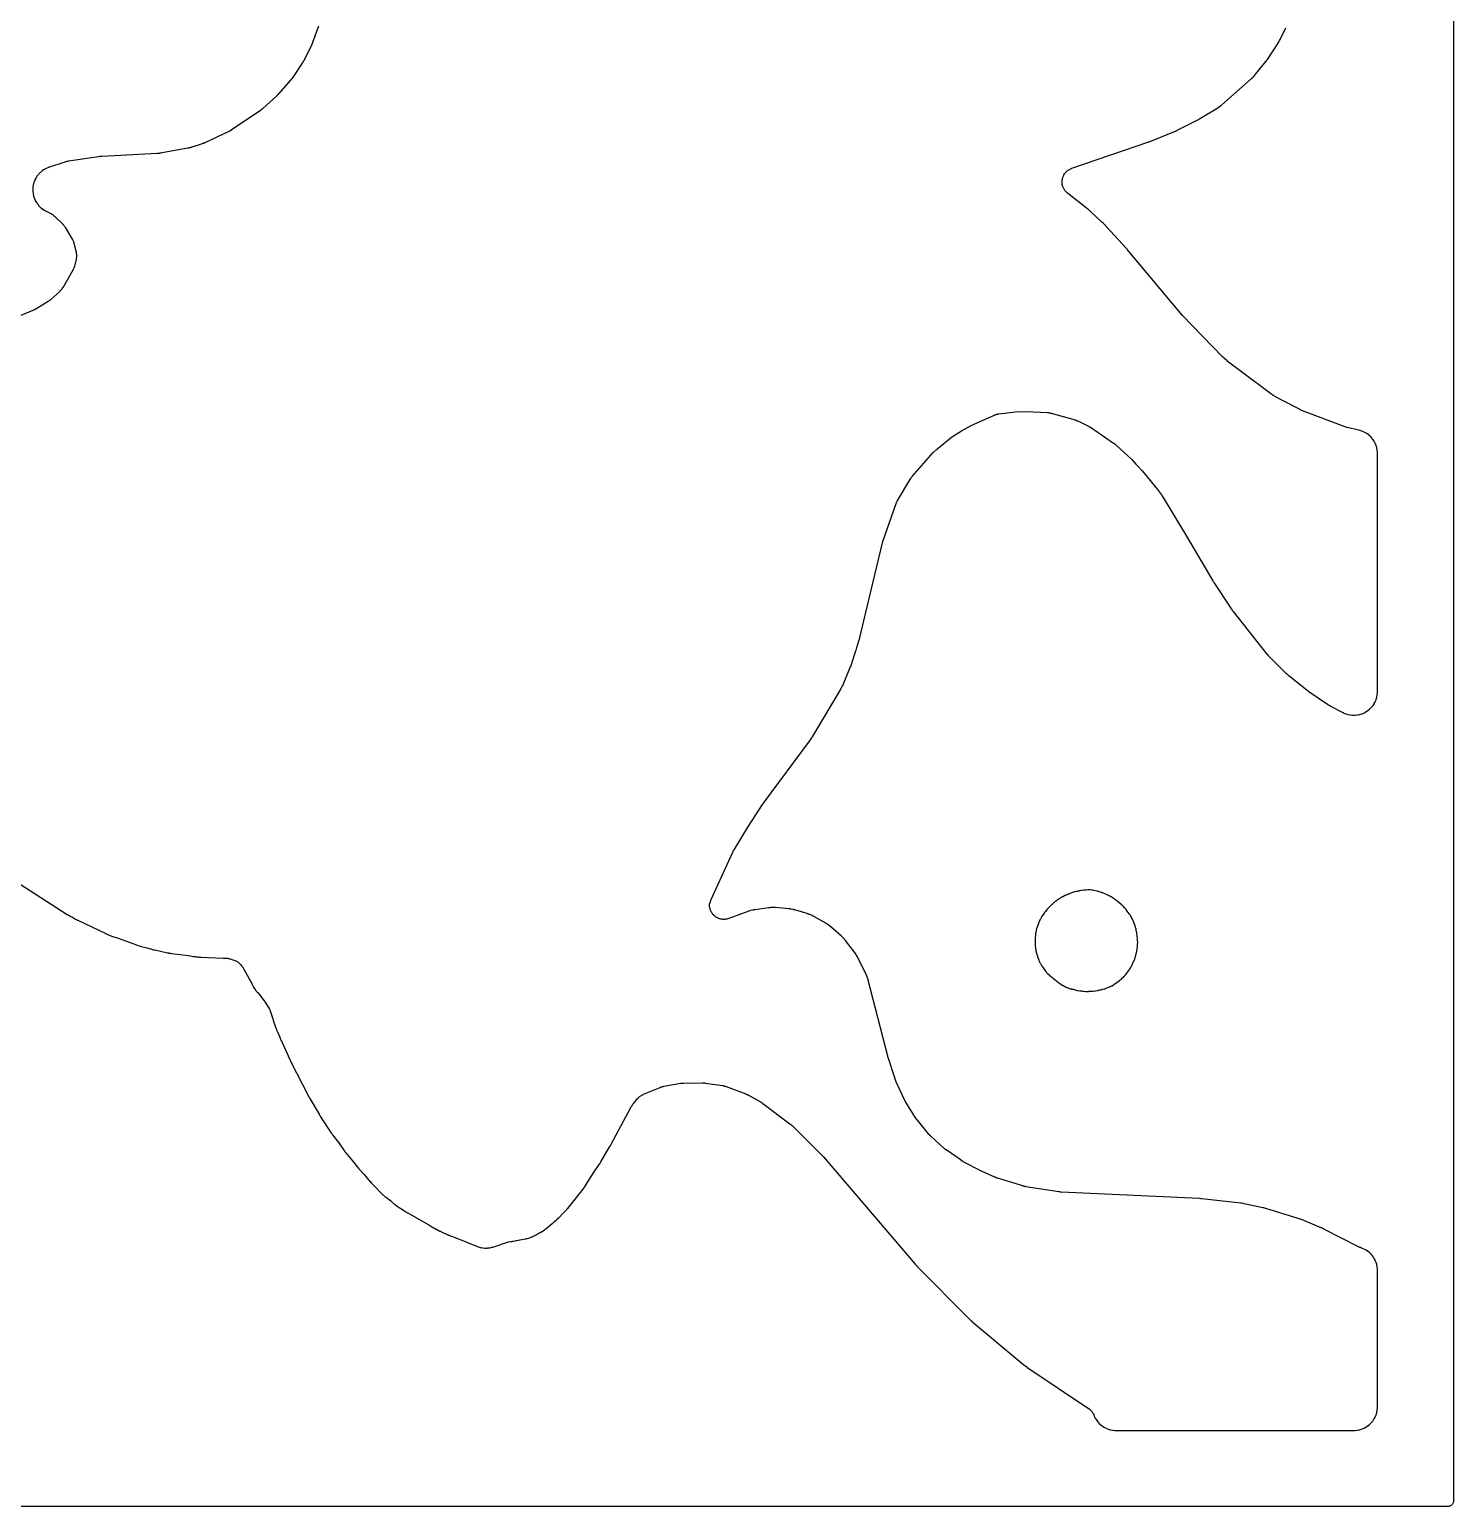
# Model space of a CAD drawing. Header units: millimetres. Extents: x 0 to 300, y 0 to 300.
# Drawn here: x 150 to 300, y -0.1 to 155.5 of the extents above; entities that cross this region are included whole.
import ezdxf

# ---------------------------------------------------------------- set-up
doc = ezdxf.new("R2010")
doc.units = ezdxf.units.MM
doc.layers.add('CUT', color=7, linetype='CONTINUOUS')

msp = doc.modelspace()

# ---------------------------------------------------------------- linework, layer by layer
at = {"layer": 'CUT'}
for points in [[(300.0045, 298.5625), (300.0045, 1.4375), (300.0045, 0.5522), (300.0009, 0.4788), (299.9923, 0.4206), (299.978, 0.3635), (299.9582, 0.3082), (299.933, 0.255), (299.9028, 0.2046), (299.8678, 0.1573), (299.8283, 0.1137), (299.7847, 0.0743), (299.7375, 0.0392), (299.687, 0.009), (299.6339, -0.0162), (299.5785, -0.036), (299.5214, -0.0503), (299.4633, -0.0589), (299.3898, -0.0625), (298.5045, -0.0625), (1.4375, -0.0625)], [(148.3932, 65.8851), (153.9437, 62.3066), (153.9589, 62.2972), (154.0584, 62.2371), (154.0739, 62.2281), (154.201, 62.1565), (154.2167, 62.148), (154.3196, 62.094), (154.3356, 62.0859), (154.5064, 62.0026), (154.617, 61.9312), (154.6335, 61.9209), (154.7416, 61.856), (154.7584, 61.8462), (154.8965, 61.7692), (154.9136, 61.76), (155.0257, 61.7022), (155.043, 61.6935), (158.0134, 60.2799), (158.0267, 60.2738), (158.1132, 60.2352), (158.1266, 60.2294), (158.2363, 60.1835), (158.2499, 60.1781), (158.2557, 60.1758), (158.2687, 60.1695), (158.2874, 60.1608), (158.41, 60.1062), (158.429, 60.0981), (158.5849, 60.035), (158.6042, 60.0276), (158.7302, 59.9816), (158.7497, 59.9748), (159.3194, 59.7887), (161.2557, 59.0884), (161.271, 59.0832), (161.3706, 59.0502), (161.3859, 59.0453), (161.512, 59.0072), (161.5275, 59.0028), (161.6287, 58.9752), (161.6443, 58.9711), (162.3462, 58.7998), (162.7289, 58.6748), (162.7389, 58.6716), (162.8084, 58.6502), (162.8188, 58.6471), (162.8646, 58.6339), (162.8869, 58.628), (163.026, 58.5937), (163.0475, 58.5888), (163.0851, 58.5809), (163.0953, 58.5789), (163.1659, 58.5655), (163.1775, 58.5634), (163.6294, 58.4866), (164.5122, 58.2712), (164.5283, 58.2675), (164.6335, 58.2448), (164.6497, 58.2416), (164.7825, 58.2168), (164.7988, 58.214), (164.9051, 58.1973), (164.9215, 58.1949), (166.7178, 57.9618), (167.0694, 57.9021), (167.0872, 57.8993), (167.2032, 57.8832), (167.2211, 57.881), (167.3672, 57.8651), (167.3851, 57.8634), (167.5019, 57.8543), (167.5199, 57.8531), (167.5765, 57.8504), (167.7271, 57.8309), (167.7407, 57.8293), (167.8294, 57.8198), (167.8431, 57.8185), (167.9547, 57.8092), (167.9683, 57.8082), (168.0574, 57.8028), (168.0711, 57.8022), (170.3675, 57.7159), (170.7144, 57.6992), (170.724, 57.6987), (170.7388, 57.6978), (170.7633, 57.696), (170.786, 57.6941), (170.8267, 57.6882), (170.9012, 57.675), (170.9713, 57.6596), (171.0204, 57.6468), (171.0609, 57.6353), (171.0739, 57.6312), (171.0838, 57.6281), (171.5046, 57.4917), (171.549, 57.476), (171.6295, 57.4452), (171.7155, 57.407), (171.7714, 57.3786), (171.8529, 57.3316), (171.9055, 57.2975), (171.9817, 57.2423), (172.0304, 57.2029), (172.1005, 57.14), (172.1615, 57.0791), (172.1939, 57.0449), (172.3574, 56.8638), (172.3911, 56.8093), (172.4127, 56.7723), (173.3815, 55.0222), (173.4065, 54.9607), (173.4123, 54.947), (173.4354, 54.8939), (173.4479, 54.867), (173.5319, 54.6976), (173.5612, 54.6454), (173.6629, 54.4833), (173.6979, 54.4333), (173.8187, 54.2782), (173.8591, 54.2316), (173.9937, 54.0912), (174.0123, 54.0738), (174.7964, 53.0464), (175.2397, 52.3355), (175.246, 52.3252), (175.2545, 52.3113), (175.2784, 52.2692), (175.3163, 52.1981), (175.3325, 52.1664), (175.3369, 52.1567), (175.9393, 50.3193), (175.9394, 50.3191), (175.9445, 50.3043), (175.9788, 50.2081), (175.9842, 50.1934), (176.0305, 50.0739), (176.0363, 50.0594), (176.0756, 49.9652), (176.0819, 49.9508), (176.3397, 49.3758), (176.3453, 49.3606), (176.3862, 49.2557), (176.3927, 49.2396), (176.4478, 49.1095), (176.4548, 49.0936), (176.5017, 48.9913), (176.5092, 48.9756), (176.6184, 48.7541), (177.3695, 47.0788), (177.3737, 47.0698), (177.3796, 47.0572), (177.3895, 47.0352), (177.3926, 47.0283), (177.4146, 46.9808), (177.418, 46.9735), (177.4463, 46.9147), (177.4498, 46.9076), (177.4727, 46.8614), (177.4765, 46.8539), (179.374, 43.1628), (179.3792, 43.1529), (179.416, 43.0846), (179.4218, 43.0741), (179.4224, 43.073), (179.4601, 43.0025), (179.4649, 42.9937), (179.4964, 42.937), (179.5017, 42.9277), (180.4713, 41.2549), (180.4776, 41.2443), (180.5193, 41.1757), (180.5258, 41.1652), (180.5607, 41.1104), (180.5748, 41.0867), (180.5818, 41.0752), (180.6283, 41.0009), (180.6356, 40.9896), (181.7335, 39.3186), (181.7395, 39.3097), (181.782, 39.2475), (181.7886, 39.238), (181.843, 39.1616), (181.8497, 39.1524), (181.8938, 39.0928), (181.9012, 39.0832), (182.5522, 38.2407), (183.0845, 37.4754), (183.0926, 37.464), (183.1464, 37.3904), (183.1548, 37.3792), (183.2245, 37.2883), (183.2332, 37.2773), (183.2903, 37.2063), (183.2993, 37.1955), (184.0147, 36.3482), (184.5202, 35.694), (184.529, 35.683), (184.5863, 35.6122), (184.5953, 35.6014), (184.6694, 35.5143), (184.6786, 35.5037), (184.7393, 35.4357), (184.7487, 35.4253), (185.219, 34.9219), (185.877, 34.1427), (185.8898, 34.128), (185.9745, 34.0341), (185.9832, 34.0247), (185.987, 34.0203), (185.9977, 34.008), (186.0863, 33.9095), (186.0973, 33.8975), (186.17, 33.8209), (186.1814, 33.8093), (187.2099, 32.7827), (187.2174, 32.7753), (187.2708, 32.7238), (187.2788, 32.7162), (187.3145, 32.6832), (187.3319, 32.6676), (187.4427, 32.5724), (187.4601, 32.5581), (187.4907, 32.5338), (187.4991, 32.5272), (187.5572, 32.4826), (187.5668, 32.4755), (188.0297, 32.1349), (188.3657, 31.8283), (188.3776, 31.8177), (188.4564, 31.7496), (188.4686, 31.7393), (188.517, 31.6996), (188.5423, 31.68), (188.71, 31.5569), (188.7364, 31.5387), (188.7887, 31.5044), (188.8022, 31.4958), (188.8908, 31.4412), (188.9045, 31.4329), (189.2822, 31.2135), (189.4092, 31.1202), (189.4253, 31.1087), (189.5308, 31.0363), (189.5472, 31.0254), (189.6826, 30.939), (189.6993, 30.9286), (189.8094, 30.8633), (189.8265, 30.8535), (191.2498, 30.0707), (192.0317, 29.6165), (192.478, 29.3336), (192.489, 29.3269), (192.5605, 29.2836), (192.5716, 29.2771), (192.6152, 29.252), (192.6378, 29.2397), (192.7861, 29.1626), (192.8092, 29.1512), (192.8548, 29.13), (192.8665, 29.1247), (192.916, 29.1029), (193.0665, 29.0155), (193.0851, 29.0051), (193.2072, 28.9398), (193.2262, 28.9301), (193.3822, 28.8538), (193.4015, 28.8448), (193.5279, 28.7884), (193.5475, 28.78), (193.8496, 28.6579), (193.8723, 28.6473), (193.8906, 28.6392), (193.9795, 28.6013), (194.0445, 28.5676), (194.055, 28.5623), (194.1014, 28.5394), (194.1239, 28.5288), (194.266, 28.4658), (194.2882, 28.4566), (194.3269, 28.4412), (194.3374, 28.4372), (194.4105, 28.4098), (194.4224, 28.4055), (194.8119, 28.2689), (197.0607, 27.3598), (197.0747, 27.3543), (197.1666, 27.3198), (197.1808, 27.3147), (197.2365, 27.2954), (197.2653, 27.2862), (197.451, 27.2321), (197.5098, 27.2181), (197.6974, 27.1834), (197.7572, 27.1754), (197.9474, 27.1598), (198.0078, 27.1578), (198.1986, 27.1614), (198.2588, 27.1655), (198.4483, 27.1882), (198.5078, 27.1984), (198.6966, 27.2406), (198.7259, 27.2479), (198.7827, 27.2636), (198.7972, 27.2678), (198.8911, 27.2964), (198.9055, 27.3009), (200.4226, 27.8044), (200.668, 27.8474), (200.7067, 27.8503), (200.7214, 27.8516), (200.8169, 27.8611), (200.8316, 27.8628), (200.8888, 27.8699), (200.918, 27.8743), (201.1045, 27.907), (201.1621, 27.92), (201.2963, 27.9574), (202.1918, 28.1143), (202.2065, 28.117), (202.3015, 28.1361), (202.3161, 28.1392), (202.3729, 28.1521), (202.4018, 28.1594), (202.5859, 28.211), (202.6425, 28.2299), (202.8206, 28.2994), (202.8481, 28.3109), (202.9012, 28.3348), (202.9147, 28.3411), (203.0022, 28.383), (203.0155, 28.3896), (203.4988, 28.6361), (203.5103, 28.6421), (203.5848, 28.6822), (203.5962, 28.6885), (203.6404, 28.7135), (203.6628, 28.7268), (203.7123, 28.7578), (203.7886, 28.7998), (203.8004, 28.8064), (203.8459, 28.8329), (203.869, 28.8469), (203.8751, 28.8509), (203.9229, 28.8776), (203.9363, 28.8852), (203.988, 28.9159), (204.014, 28.9322), (204.1806, 29.0428), (204.2058, 29.0604), (204.2541, 29.0962), (204.2663, 29.1055), (204.3451, 29.167), (204.3571, 29.1766), (204.8233, 29.5603), (205.0541, 29.7396), (205.0653, 29.7486), (205.1379, 29.8078), (205.1489, 29.8171), (205.1917, 29.8537), (205.2131, 29.873), (205.279, 29.9352), (205.3711, 30.011), (205.3862, 30.0239), (205.4832, 30.1093), (205.4979, 30.1226), (205.616, 30.2337), (205.6302, 30.2475), (205.7213, 30.3391), (205.7351, 30.3535), (206.1649, 30.8151), (206.4736, 31.113), (206.4876, 31.1269), (206.5769, 31.219), (206.5904, 31.2333), (206.6986, 31.3524), (206.7116, 31.3673), (206.7947, 31.465), (206.8072, 31.4802), (208.296, 33.353), (208.3075, 33.3679), (208.3806, 33.466), (208.3916, 33.4813), (208.4794, 33.6073), (208.49, 33.6229), (208.5568, 33.7255), (208.5668, 33.7414), (209.4476, 35.1906), (209.978, 35.9452), (209.986, 35.9569), (210.0373, 36.0338), (210.0451, 36.0457), (210.1072, 36.1436), (210.1147, 36.1557), (210.1623, 36.2349), (210.1695, 36.2472), (210.7825, 37.3231), (211.1151, 37.8424), (211.121, 37.8518), (211.1617, 37.918), (211.1679, 37.9283), (211.2169, 38.0118), (211.2228, 38.022), (211.2603, 38.0888), (211.2663, 38.0998), (213.377, 42.0517), (213.3829, 42.0626), (213.391, 42.0772), (213.4161, 42.12), (213.46, 42.1901), (213.4801, 42.2207), (213.5014, 42.2504), (213.5509, 42.3167), (213.5817, 42.3556), (213.5925, 42.3684), (213.6005, 42.3779), (214.0788, 42.9333), (214.1069, 42.9644), (214.1597, 43.0202), (214.2201, 43.0783), (214.2621, 43.1151), (214.3276, 43.1674), (214.3728, 43.2001), (214.4429, 43.2461), (214.491, 43.2745), (214.565, 43.3137), (214.6345, 43.3464), (214.6728, 43.3634), (216.4204, 44.0896), (216.4319, 44.0943), (216.4474, 44.1005), (216.494, 44.1176), (216.5723, 44.144), (216.6072, 44.1549), (216.6424, 44.1644), (216.7227, 44.1843), (216.7711, 44.1948), (216.7876, 44.198), (216.7998, 44.2002), (218.5893, 44.5137), (218.5982, 44.5152), (218.612, 44.5175), (218.6348, 44.5209), (218.6655, 44.5252), (218.6927, 44.5286), (218.7144, 44.5309), (218.7268, 44.5321), (218.7315, 44.5326), (218.7584, 44.5347), (218.8183, 44.5385), (218.8543, 44.5401), (218.8664, 44.5403), (218.8754, 44.5405), (220.8626, 44.5671), (220.8699, 44.5672), (220.8869, 44.5673), (220.8901, 44.5673), (220.9231, 44.5668), (220.9892, 44.5645), (221.0119, 44.5633), (221.0433, 44.5606), (221.1264, 44.5518), (221.1619, 44.5472), (222.9797, 44.2798), (222.9919, 44.2779), (223.0082, 44.2753), (223.0561, 44.2663), (223.1351, 44.2491), (223.17, 44.2408), (223.2046, 44.231), (223.2822, 44.2074), (223.3284, 44.1921), (223.3438, 44.1864), (223.3552, 44.1822), (225.4363, 43.3928), (225.4513, 43.387), (225.4862, 43.373), (225.5012, 43.3669), (225.5193, 43.3593), (225.5341, 43.3529), (225.5685, 43.3377), (225.5832, 43.331), (225.5999, 43.3232), (225.6145, 43.3163), (225.6484, 43.2999), (225.6628, 43.2927), (225.6803, 43.2838), (225.6946, 43.2764), (225.7279, 43.2587), (225.742, 43.251), (226.9731, 42.569), (226.9868, 42.5613), (227.0186, 42.543), (227.0321, 42.535), (227.0485, 42.5252), (227.0619, 42.5169), (227.093, 42.4975), (227.1063, 42.4891), (227.1214, 42.4793), (227.1345, 42.4706), (227.1649, 42.4501), (227.1778, 42.4412), (227.1935, 42.4302), (227.2063, 42.4211), (227.236, 42.3996), (227.2486, 42.3902), (230.0747, 40.2615), (230.0868, 40.2522), (230.1149, 40.2303), (230.1268, 40.2209), (230.1413, 40.2092), (230.1531, 40.1995), (230.1803, 40.1767), (230.192, 40.1668), (230.2052, 40.1554), (230.2166, 40.1453), (230.2431, 40.1216), (230.2544, 40.1113), (230.268, 40.0987), (230.2791, 40.0882), (230.3048, 40.0636), (230.3157, 40.053), (233.4926, 36.9036), (233.4991, 36.897), (233.5142, 36.8817), (233.5207, 36.8751), (233.5286, 36.867), (233.5349, 36.8603), (233.5498, 36.8447), (233.5561, 36.838), (233.5634, 36.8302), (233.5696, 36.8234), (233.5841, 36.8074), (233.5903, 36.8005), (233.5978, 36.7921), (233.6039, 36.7852), (233.6181, 36.769), (233.6241, 36.762), (243.2875, 25.465), (243.2943, 25.4572), (243.3417, 25.4036), (243.3491, 25.3954), (243.4095, 25.3298), (243.4169, 25.3219), (243.4655, 25.2708), (243.4735, 25.2625), (248.9763, 19.7051), (248.9863, 19.6953), (249.0517, 19.6322), (249.0619, 19.6226), (249.1459, 19.5454), (249.1563, 19.536), (249.2246, 19.476), (249.2352, 19.4669), (254.7289, 14.867), (254.7412, 14.857), (254.8221, 14.7928), (254.8347, 14.7831), (254.9384, 14.7052), (254.9513, 14.6958), (255.0355, 14.636), (255.0486, 14.627), (261.5372, 10.2721), (261.5732, 10.2466), (261.638, 10.1983), (261.7061, 10.1422), (261.7496, 10.1026), (261.8119, 10.0401), (261.8512, 9.9965), (261.9071, 9.9282), (261.942, 9.8809), (261.9909, 9.8075), (262.021, 9.757), (262.0625, 9.6792), (262.0969, 9.606), (262.1147, 9.5656), (262.1235, 9.5445), (262.1456, 9.4907), (262.157, 9.4647), (262.2326, 9.3028), (262.2589, 9.253), (262.3498, 9.0981), (262.3808, 9.0506), (262.4858, 8.9053), (262.5211, 8.861), (262.6393, 8.7263), (262.6787, 8.6855), (262.8091, 8.5625), (262.8521, 8.5256), (262.9935, 8.4155), (263.0398, 8.3828), (263.191, 8.2865), (263.2402, 8.2583), (263.3998, 8.1767), (263.4515, 8.1534), (263.618, 8.0872), (263.6717, 8.0688), (263.8437, 8.0186), (263.8989, 8.0054), (264.0749, 7.9717), (264.131, 7.9637), (264.3119, 7.9465), (264.3402, 7.9445), (264.3955, 7.9419), (264.4097, 7.9414), (264.5018, 7.9392), (264.516, 7.939), (289.4419, 7.939), (289.4567, 7.9392), (289.5523, 7.9416), (289.567, 7.9421), (289.6245, 7.9449), (289.6538, 7.9471), (289.8417, 7.9656), (289.8999, 7.9742), (290.0825, 8.0106), (290.1396, 8.0249), (290.3177, 8.0789), (290.3732, 8.0987), (290.5451, 8.17), (290.5984, 8.1952), (290.7625, 8.2829), (290.813, 8.3132), (290.9678, 8.4166), (291.0151, 8.4517), (291.159, 8.5698), (291.2026, 8.6093), (291.3343, 8.7409), (291.3738, 8.7846), (291.4919, 8.9285), (291.527, 8.9757), (291.6304, 9.1305), (291.6607, 9.181), (291.7484, 9.3452), (291.7736, 9.3984), (291.8448, 9.5704), (291.8647, 9.6258), (291.9187, 9.804), (291.933, 9.8611), (291.9693, 10.0437), (291.978, 10.1019), (291.9965, 10.2897), (291.9986, 10.3191), (292.0014, 10.3765), (292.002, 10.3912), (292.0043, 10.4869), (292.0045, 10.5016), (292.0045, 24.7385), (292.0043, 24.7534), (292.0019, 24.8501), (292.0014, 24.865), (291.9985, 24.923), (291.9963, 24.9527), (291.9774, 25.1425), (291.9686, 25.2014), (291.9315, 25.3859), (291.9168, 25.4436), (291.8616, 25.6234), (291.8414, 25.6794), (291.7686, 25.8529), (291.7429, 25.9066), (291.6533, 26.0721), (291.6224, 26.123), (291.5169, 26.2787), (291.4811, 26.3263), (291.3607, 26.4709), (291.3203, 26.5146), (291.1861, 26.6466), (291.1417, 26.6861), (290.9951, 26.8041), (290.9469, 26.8391), (290.7894, 26.9419), (290.738, 26.972), (290.571, 27.0587), (290.5169, 27.0835), (290.3397, 27.1542), (290.3118, 27.1646), (290.284, 27.1741), (290.2797, 27.1756), (290.2694, 27.1792), (290.2651, 27.1807), (290.2447, 27.1879), (290.2292, 27.1936), (290.1933, 27.2071), (290.1779, 27.213), (290.1556, 27.2218), (290.1255, 27.2344), (290.0592, 27.2635), (290.0198, 27.2819), (290.0067, 27.2884), (289.997, 27.2933), (286.4221, 29.126), (286.4121, 29.131), (286.3419, 29.1653), (286.3311, 29.1705), (286.2428, 29.2115), (286.2321, 29.2164), (286.1617, 29.2474), (286.1501, 29.2524), (283.9818, 30.1545), (283.9683, 30.16), (283.8803, 30.1941), (283.8667, 30.1992), (283.7552, 30.2394), (283.7414, 30.2441), (283.6519, 30.2739), (283.638, 30.2784), (280.218, 31.3265), (280.206, 31.3301), (280.1278, 31.3522), (280.1157, 31.3555), (280.017, 31.3813), (280.0049, 31.3844), (279.9258, 31.4033), (279.9136, 31.4061), (277.9663, 31.8293), (277.9513, 31.8324), (277.8536, 31.851), (277.8385, 31.8537), (277.7153, 31.874), (277.7002, 31.8763), (277.6016, 31.8899), (277.5864, 31.8918), (273.4947, 32.3519), (273.4855, 32.3529), (273.4217, 32.3591), (273.4119, 32.3599), (273.3323, 32.3663), (273.3227, 32.367), (273.2597, 32.3711), (273.2494, 32.3716), (258.6635, 33.0544), (258.6513, 33.0551), (258.6226, 33.0568), (258.6104, 33.0577), (258.5954, 33.0588), (258.5832, 33.0598), (258.5546, 33.0623), (258.5424, 33.0634), (258.5283, 33.0649), (258.5161, 33.0662), (258.4876, 33.0695), (258.4754, 33.071), (258.4606, 33.0729), (258.4484, 33.0746), (258.42, 33.0786), (258.4079, 33.0804), (254.9528, 33.6238), (254.9369, 33.6264), (254.8999, 33.6329), (254.8841, 33.6359), (254.8648, 33.6396), (254.849, 33.6428), (254.8123, 33.6506), (254.7965, 33.6541), (254.7786, 33.6583), (254.7629, 33.6621), (254.7265, 33.6712), (254.7109, 33.6753), (254.6919, 33.6804), (254.6764, 33.6847), (254.6403, 33.6951), (254.6249, 33.6997), (251.9503, 34.5246), (251.9376, 34.5286), (251.9079, 34.5382), (251.8952, 34.5425), (251.8798, 34.5477), (251.8672, 34.5521), (251.8379, 34.5626), (251.8253, 34.5672), (251.8109, 34.5726), (251.7985, 34.5774), (251.7694, 34.5888), (251.757, 34.5937), (251.7419, 34.5999), (251.7296, 34.605), (251.7009, 34.6173), (251.6887, 34.6226), (250.3543, 35.2152), (250.3487, 35.2177), (250.3356, 35.2236), (250.3301, 35.2261), (250.3167, 35.2323), (250.3099, 35.2355), (250.294, 35.243), (250.2871, 35.2462), (250.2793, 35.25), (250.2725, 35.2533), (250.2567, 35.2611), (250.2499, 35.2644), (250.2464, 35.2662), (250.2384, 35.2702), (250.2199, 35.2797), (250.212, 35.2839), (248.3607, 36.2593), (248.3488, 36.2657), (248.3212, 36.2808), (248.3094, 36.2873), (248.2953, 36.2953), (248.2837, 36.302), (248.2567, 36.3178), (248.2452, 36.3246), (248.2321, 36.3326), (248.2206, 36.3397), (248.1941, 36.3563), (248.1828, 36.3635), (248.169, 36.3724), (248.1578, 36.3797), (248.1318, 36.3971), (248.1207, 36.4047), (246.5395, 37.4965), (246.5272, 37.5051), (246.4986, 37.5255), (246.4865, 37.5344), (246.4717, 37.5453), (246.4597, 37.5544), (246.4319, 37.5757), (246.42, 37.585), (246.4065, 37.5957), (246.3948, 37.6052), (246.3677, 37.6274), (246.3562, 37.6371), (246.3422, 37.6489), (246.3308, 37.6588), (246.3045, 37.682), (246.2933, 37.692), (244.9314, 38.9304), (244.9194, 38.9416), (244.8915, 38.9679), (244.8796, 38.9793), (244.8653, 38.9933), (244.8537, 39.0049), (244.8267, 39.0322), (244.8153, 39.044), (244.8023, 39.0577), (244.7911, 39.0697), (244.7652, 39.098), (244.7542, 39.1102), (244.741, 39.1252), (244.7302, 39.1376), (244.7054, 39.1668), (244.6948, 39.1795), (243.518, 40.615), (243.5087, 40.6265), (243.4871, 40.6537), (243.478, 40.6654), (243.467, 40.6797), (243.4581, 40.6916), (243.4375, 40.7194), (243.4287, 40.7314), (243.4188, 40.7453), (243.4103, 40.7574), (243.3906, 40.7859), (243.3823, 40.7982), (243.3723, 40.8133), (243.3641, 40.8257), (243.3454, 40.8548), (243.3375, 40.8674), (242.3111, 42.5237), (242.3039, 42.5354), (242.2875, 42.563), (242.2805, 42.5748), (242.2721, 42.5893), (242.2653, 42.6013), (242.2497, 42.6293), (242.2431, 42.6414), (242.2356, 42.6553), (242.2292, 42.6674), (242.2144, 42.6959), (242.2082, 42.7082), (242.2007, 42.7232), (242.1946, 42.7355), (242.1807, 42.7645), (242.1749, 42.7769), (241.2628, 44.7523), (241.2575, 44.764), (241.2454, 44.7914), (241.2402, 44.8032), (241.2341, 44.8176), (241.2291, 44.8294), (241.2177, 44.8572), (241.2129, 44.8691), (241.2075, 44.8828), (241.2029, 44.8948), (241.1923, 44.9228), (241.1878, 44.9349), (241.1825, 44.9496), (241.1782, 44.9617), (241.1684, 44.9901), (241.1643, 45.0022), (240.4346, 47.2165), (240.4327, 47.2224), (240.4282, 47.2363), (240.4263, 47.2422), (240.4219, 47.2565), (240.4196, 47.2638), (240.4144, 47.281), (240.4122, 47.2883), (240.4096, 47.2968), (240.4075, 47.3042), (240.4026, 47.3215), (240.4005, 47.3289), (240.3994, 47.3326), (240.397, 47.3414), (240.3916, 47.362), (240.3893, 47.3708), (238.3394, 55.3981), (238.3353, 55.4132), (238.3076, 55.511), (238.3031, 55.526), (238.285, 55.5843), (238.2749, 55.6139), (238.2044, 55.8045), (238.1928, 55.8336), (238.1686, 55.8896), (238.1623, 55.9039), (238.1196, 55.9962), (238.1129, 56.0104), (237.2908, 57.6756), (237.2844, 57.6882), (237.242, 57.7691), (237.2354, 57.7815), (237.2088, 57.8296), (237.1946, 57.8538), (237.0987, 58.0093), (237.0834, 58.0329), (237.0525, 58.0783), (237.0444, 58.0898), (236.9911, 58.164), (236.9828, 58.1754), (235.9424, 59.5551), (235.9331, 59.5671), (235.8719, 59.6442), (235.8623, 59.656), (235.8243, 59.7013), (235.8043, 59.7241), (235.6705, 59.8685), (235.6494, 59.8902), (235.607, 59.9316), (235.596, 59.942), (235.5238, 60.009), (235.5126, 60.0191), (234.3929, 61.0065), (234.3814, 61.0163), (234.3064, 61.0792), (234.2947, 61.0888), (234.2486, 61.1254), (234.2246, 61.1436), (234.0654, 61.2577), (234.0405, 61.2747), (233.991, 61.3065), (233.9782, 61.3145), (233.8946, 61.3655), (233.8816, 61.3731), (232.6754, 62.0664), (232.6602, 62.0748), (232.5608, 62.1282), (232.5454, 62.1362), (232.4848, 62.1665), (232.4534, 62.1811), (232.2462, 62.2701), (232.2139, 62.2829), (232.1503, 62.306), (232.1339, 62.3117), (232.0267, 62.3471), (232.0102, 62.3523), (230.5935, 62.7752), (230.579, 62.7794), (230.4841, 62.8051), (230.4694, 62.8089), (230.412, 62.8229), (230.3825, 62.8294), (230.1894, 62.8664), (230.1596, 62.8713), (230.1011, 62.8795), (230.0861, 62.8814), (229.9884, 62.8925), (229.9733, 62.8941), (228.5691, 63.0185), (228.5525, 63.0197), (228.4443, 63.0263), (228.4276, 63.0271), (228.3626, 63.0292), (228.3293, 63.0294), (228.1128, 63.0245), (228.0795, 63.0228), (228.0147, 63.0177), (227.9981, 63.0161), (227.8903, 63.0047), (227.8738, 63.0027), (226.4047, 62.8048), (226.3887, 62.8024), (226.2848, 62.7855), (226.2689, 62.7827), (226.2068, 62.7709), (226.1751, 62.764), (225.9709, 62.7136), (225.9397, 62.705), (225.8792, 62.6866), (225.8638, 62.6816), (225.764, 62.6483), (225.7487, 62.6429), (223.658, 61.8801), (223.6157, 61.8658), (223.5378, 61.8417), (223.4515, 61.8196), (223.3934, 61.8077), (223.3053, 61.7942), (223.2463, 61.7882), (223.1573, 61.7835), (223.098, 61.7833), (223.009, 61.7874), (222.95, 61.7931), (222.8619, 61.806), (222.8037, 61.8175), (222.7172, 61.8391), (222.6605, 61.8562), (222.5766, 61.8862), (222.5218, 61.909), (222.4413, 61.9471), (222.389, 61.9751), (222.3127, 62.021), (222.2634, 62.0541), (222.192, 62.1073), (222.1463, 62.1451), (222.0804, 62.2051), (222.0387, 62.2472), (221.9791, 62.3135), (221.9417, 62.3595), (221.889, 62.4313), (221.8563, 62.4808), (221.811, 62.5575), (221.7833, 62.61), (221.7458, 62.6908), (221.7235, 62.7457), (221.6941, 62.8299), (221.6774, 62.8867), (221.6565, 62.9733), (221.6454, 63.0316), (221.6332, 63.1199), (221.628, 63.1789), (221.6245, 63.268), (221.6251, 63.3273), (221.6305, 63.4162), (221.6346, 63.4536), (221.714, 63.6615), (221.716, 63.6668), (221.7208, 63.6791), (221.7229, 63.6844), (221.7279, 63.697), (221.7305, 63.7035), (221.7366, 63.7186), (221.7393, 63.7251), (221.7424, 63.7326), (221.7451, 63.739), (221.7515, 63.7541), (221.7542, 63.7605), (221.7556, 63.7638), (221.759, 63.7714), (221.7668, 63.789), (221.7702, 63.7966), (224.0736, 68.8604), (224.0793, 68.8726), (224.0927, 68.9008), (224.0985, 68.9129), (224.1057, 68.9275), (224.1116, 68.9395), (224.1258, 68.9673), (224.132, 68.9792), (224.1392, 68.9927), (224.1455, 69.0045), (224.1605, 69.0319), (224.167, 69.0436), (224.1751, 69.0578), (224.1818, 69.0694), (224.1976, 69.0963), (224.2045, 69.1078), (225.7174, 71.5983), (227.2164, 73.895), (227.2194, 73.8997), (227.2266, 73.9105), (227.2297, 73.9152), (227.237, 73.9261), (227.2408, 73.9317), (227.2498, 73.9449), (227.2536, 73.9505), (227.2581, 73.957), (227.262, 73.9626), (227.2712, 73.9756), (227.2747, 73.9804), (227.2822, 73.9909), (227.293, 74.0058), (227.2978, 74.0123), (232.2658, 80.7), (232.2749, 80.7127), (232.3333, 80.7957), (232.3421, 80.8085), (232.4127, 80.9146), (232.4211, 80.9278), (232.4751, 81.0137), (232.4833, 81.027), (232.4859, 81.0316), (235.4126, 85.972), (235.4213, 85.9866), (235.4312, 86.004), (235.4434, 86.0263), (235.4592, 86.0543), (235.4653, 86.0654), (235.4878, 86.1072), (235.4935, 86.1177), (235.5029, 86.1354), (235.5763, 86.2807), (235.585, 86.2986), (235.6397, 86.4163), (235.6478, 86.4346), (236.49, 88.4173), (236.4956, 88.4308), (236.5307, 88.5194), (236.5359, 88.533), (236.5772, 88.6452), (236.5821, 88.6591), (236.6128, 88.7492), (236.6174, 88.7631), (237.0009, 89.9856), (237.0477, 90.1076), (237.0545, 90.1262), (237.0966, 90.2479), (237.1028, 90.2667), (237.1506, 90.421), (237.1562, 90.44), (237.1902, 90.5642), (237.1951, 90.5834), (237.2166, 90.6734), (237.3952, 91.2425), (237.3979, 91.2516), (237.4168, 91.3152), (237.4196, 91.325), (237.4417, 91.4047), (237.4443, 91.4143), (237.4608, 91.4776), (237.4634, 91.488), (239.8948, 101.5779), (241.2812, 105.587), (241.285, 105.5978), (241.2903, 105.6124), (241.3069, 105.6551), (241.3364, 105.7255), (241.35, 105.7564), (241.3649, 105.7868), (241.3881, 105.8323), (241.3913, 105.838), (241.3978, 105.8492), (241.4026, 105.8575), (242.7823, 108.183), (242.787, 108.1907), (242.7891, 108.1942), (242.8035, 108.217), (242.8233, 108.2473), (242.8413, 108.2739), (242.856, 108.2947), (242.8645, 108.3065), (242.8676, 108.3109), (242.8867, 108.3361), (242.93, 108.3913), (242.9568, 108.4238), (242.9661, 108.4346), (242.973, 108.4425), (245.1904, 110.952), (245.4984, 111.2387), (245.5907, 111.3246), (245.6564, 111.3858), (245.7166, 111.4418), (247.1276, 112.5747), (247.1368, 112.5808), (247.1421, 112.5842), (247.2265, 112.639), (248.175, 113.2553), (249.2697, 113.8552), (251.636, 114.9126), (251.6465, 114.9172), (251.6607, 114.9234), (251.7032, 114.9404), (251.7534, 114.9591), (251.8286, 114.9834), (251.9025, 115.0038), (251.9804, 115.0216), (252.035, 115.0315), (252.0809, 115.0386), (252.0959, 115.0405), (252.1072, 115.0419), (253.8717, 115.2468), (254.9717, 115.2781), (257.2129, 115.1763), (257.2259, 115.1756), (257.2435, 115.1746), (257.2955, 115.1699), (257.382, 115.1597), (257.4201, 115.1543), (257.4579, 115.1473), (257.5432, 115.1296), (257.594, 115.1175), (257.611, 115.1129), (257.6236, 115.1094), (260.1319, 114.3947), (260.141, 114.3921), (260.1552, 114.3879), (260.1784, 114.3807), (260.2095, 114.3705), (260.237, 114.3611), (260.2586, 114.3532), (260.271, 114.3487), (260.2756, 114.3469), (260.3021, 114.3364), (260.3607, 114.312), (260.3955, 114.2967), (260.4071, 114.2913), (260.4157, 114.2872), (261.5429, 113.7474), (261.5494, 113.7443), (261.5643, 113.737), (261.567, 113.7356), (261.5956, 113.7209), (261.6348, 113.6998), (261.6606, 113.6842), (261.7298, 113.6407), (261.7591, 113.6215), (264.2009, 111.9476), (264.2144, 111.9381), (264.2457, 111.9158), (264.259, 111.9062), (264.2749, 111.8944), (264.288, 111.8845), (264.3182, 111.8612), (264.3311, 111.8511), (264.3458, 111.8394), (264.3585, 111.8291), (264.3879, 111.8047), (264.4005, 111.7941), (264.4156, 111.7811), (264.4279, 111.7703), (264.4565, 111.7448), (264.4686, 111.7338), (266.106, 110.2183), (266.5312, 109.7512), (266.7755, 109.4828), (267.162, 109.0582), (267.3995, 108.7972), (268.8157, 107.0753), (269.2284, 106.4943), (269.2802, 106.4214), (269.2935, 106.4027), (269.3006, 106.3928), (271.8925, 102.1587), (274.6596, 97.4404), (274.6631, 97.4345), (274.6877, 97.3935), (274.6916, 97.3872), (274.723, 97.3364), (274.7268, 97.3303), (274.7521, 97.2905), (274.7563, 97.284), (276.5427, 94.5521), (276.5505, 94.5405), (276.6018, 94.4658), (276.6099, 94.4544), (276.6765, 94.3622), (276.6848, 94.351), (276.7396, 94.2788), (276.7481, 94.2678), (276.7797, 94.2281), (276.7833, 94.2234), (280.3494, 89.7378), (280.3609, 89.7238), (280.4365, 89.6344), (280.4483, 89.6208), (280.5465, 89.5115), (280.5587, 89.4982), (280.5665, 89.4901), (280.5678, 89.4887), (280.58, 89.4754), (280.661, 89.3907), (280.6736, 89.3778), (282.347, 87.7273), (282.3586, 87.7163), (282.4344, 87.6453), (282.4462, 87.6346), (282.5437, 87.5481), (282.5558, 87.5377), (282.6353, 87.4709), (282.6477, 87.4608), (282.6484, 87.4602), (284.5372, 85.9577), (284.5457, 85.9511), (284.6049, 85.9057), (284.6141, 85.8988), (284.689, 85.8436), (284.6982, 85.837), (284.7582, 85.7945), (284.7681, 85.7876), (286.7155, 84.4666), (286.7155, 84.4665), (286.7191, 84.4641), (286.7326, 84.4552), (286.8205, 84.3989), (286.8342, 84.3905), (286.9465, 84.3228), (286.9604, 84.3147), (287.0512, 84.2632), (287.0653, 84.2554), (288.2711, 83.614), (288.2842, 83.6073), (288.3697, 83.5645), (288.3829, 83.558), (288.4349, 83.5336), (288.4618, 83.5217), (288.6361, 83.4499), (288.6915, 83.4302), (288.8696, 83.3765), (288.9267, 83.3623), (289.1091, 83.3264), (289.1673, 83.3178), (289.3524, 83.2999), (289.4111, 83.2971), (289.5971, 83.2974), (289.6558, 83.3004), (289.8409, 83.3188), (289.899, 83.3276), (290.0814, 83.3641), (290.1384, 83.3784), (290.3163, 83.4326), (290.3717, 83.4525), (290.5434, 83.5239), (290.5965, 83.5491), (290.5985, 83.5501), (290.6036, 83.5525), (290.7672, 83.6405), (290.8176, 83.6708), (290.9718, 83.7743), (291.0189, 83.8094), (291.1623, 83.9275), (291.2058, 83.9671), (291.3369, 84.0986), (291.3763, 84.1422), (291.494, 84.286), (291.5289, 84.3332), (291.6319, 84.4878), (291.6621, 84.5382), (291.7495, 84.7022), (291.7745, 84.7553), (291.8455, 84.927), (291.8652, 84.9823), (291.9191, 85.1601), (291.9333, 85.2171), (291.9695, 85.3993), (291.9781, 85.4575), (291.9965, 85.6449), (291.9987, 85.6742), (292.0015, 85.7315), (292.002, 85.7462), (292.0043, 85.8417), (292.0045, 85.8564), (292.0045, 110.8143), (292.0043, 110.8286), (292.0021, 110.9218), (292.0016, 110.9362), (291.9989, 110.9922), (291.9969, 111.0208), (291.9793, 111.2038), (291.9711, 111.2606), (291.9366, 111.4387), (291.923, 111.4944), (291.8717, 111.6684), (291.8528, 111.7226), (291.7851, 111.8909), (291.7612, 111.943), (291.6777, 112.104), (291.6489, 112.1537), (291.5504, 112.306), (291.517, 112.3526), (291.4044, 112.4948), (291.3667, 112.5381), (291.241, 112.6689), (291.1993, 112.7083), (291.0618, 112.8265), (291.0165, 112.8618), (290.8683, 112.9664), (290.8199, 112.9971), (290.6623, 113.0871), (290.6112, 113.1131), (290.4458, 113.1875), (290.3924, 113.2085), (290.2183, 113.2677), (290.1909, 113.2762), (290.137, 113.2917), (290.1232, 113.2955), (290.033, 113.319), (290.019, 113.3225), (288.7936, 113.6115), (288.7837, 113.6139), (288.7822, 113.6143), (284.1123, 115.3688), (284.0998, 115.3736), (283.8609, 115.4805), (283.8537, 115.4842), (281.8459, 116.5288), (281.0197, 116.9828), (280.8297, 117.1134), (280.7159, 117.1916), (280.5953, 117.2746), (280.2899, 117.4845), (276.1684, 120.6072), (276.1683, 120.6073), (276.157, 120.6173), (275.6833, 121.0377), (271.4406, 125.3978), (265.6664, 132.3353), (265.6622, 132.3403), (265.6333, 132.3743), (265.6288, 132.3796), (265.5921, 132.4217), (265.5876, 132.4267), (265.5583, 132.4597), (265.5535, 132.465), (263.4603, 134.7589), (263.4471, 134.7729), (263.3602, 134.8623), (263.3466, 134.8758), (263.234, 134.9844), (263.2199, 134.9975), (263.1274, 135.0811), (263.113, 135.0938), (262.903, 135.2718), (261.7634, 136.3652), (261.7528, 136.3752), (261.6827, 136.4392), (261.6718, 136.4489), (261.5818, 136.5272), (261.5707, 136.5366), (261.4976, 136.5972), (261.4862, 136.6064), (259.3512, 138.2885), (259.3174, 138.3165), (259.2569, 138.3692), (259.1937, 138.4298), (259.1536, 138.4722), (259.0966, 138.5387), (259.0608, 138.5848), (259.0106, 138.6565), (258.9794, 138.7059), (258.9364, 138.7821), (258.9102, 138.8343), (258.8748, 138.9144), (258.8538, 138.9688), (258.8263, 139.052), (258.8107, 139.1082), (258.7915, 139.1936), (258.7814, 139.2511), (258.7706, 139.338), (258.7662, 139.3962), (258.7638, 139.4838), (258.7651, 139.5421), (258.7712, 139.6295), (258.7782, 139.6874), (258.7928, 139.7737), (258.8053, 139.8307), (258.8283, 139.9152), (258.8463, 139.9707), (258.8774, 140.0526), (258.9007, 140.1061), (258.9396, 140.1846), (258.968, 140.2355), (259.0143, 140.3099), (259.0476, 140.3578), (259.1009, 140.4273), (259.1386, 140.4718), (259.1985, 140.5357), (259.2404, 140.5763), (259.3062, 140.6342), (259.3518, 140.6705), (259.4229, 140.7217), (259.4718, 140.7534), (259.5476, 140.7974), (259.5994, 140.8242), (259.679, 140.8607), (259.7536, 140.8905), (259.7946, 140.9057), (267.9112, 143.7007), (267.9184, 143.7032), (267.9683, 143.7211), (267.9759, 143.7239), (268.0378, 143.7471), (268.0453, 143.7499), (268.0939, 143.7688), (268.1018, 143.772), (270.6249, 144.7959), (270.6362, 144.8007), (270.7096, 144.8322), (270.7208, 144.8372), (270.8122, 144.8787), (270.8233, 144.8839), (270.8954, 144.9184), (270.9064, 144.9239), (273.072, 146.0171), (273.0833, 146.023), (273.156, 146.0616), (273.1671, 146.0677), (273.2574, 146.1181), (273.2684, 146.1244), (273.3394, 146.1661), (273.3503, 146.1727), (275.1612, 147.2879), (275.1718, 147.2946), (275.2403, 147.3388), (275.2508, 147.3457), (275.2914, 147.3731), (275.3119, 147.3876), (275.4431, 147.4844), (275.463, 147.4997), (275.5012, 147.5304), (275.5109, 147.5384), (275.5733, 147.5908), (275.5829, 147.599), (278.688, 150.3183), (278.6973, 150.3267), (278.7574, 150.3816), (278.7666, 150.3901), (278.8021, 150.4239), (278.8198, 150.4416), (278.933, 150.5587), (278.95, 150.5771), (278.9825, 150.6137), (278.9907, 150.6231), (279.0435, 150.6852), (279.0516, 150.6948), (280.2327, 152.1421), (280.2428, 152.1549), (280.3077, 152.2391), (280.3175, 152.2522), (280.3961, 152.36), (280.4056, 152.3733), (280.4658, 152.4608), (280.4749, 152.4744), (281.5334, 154.1063), (281.5427, 154.1212), (281.602, 154.2186), (281.6108, 154.2337), (281.6816, 154.3581), (281.69, 154.3735), (281.7434, 154.4742), (281.7514, 154.4898), (282.3563, 155.7154)], [(180.4078, 155.8892), (179.7896, 154.1536), (179.785, 154.1409), (179.774, 154.1113), (179.7691, 154.0987), (179.7631, 154.0833), (179.7581, 154.0708), (179.7462, 154.0416), (179.741, 154.0291), (179.7349, 154.0148), (179.7296, 154.0024), (179.7168, 153.9736), (179.7112, 153.9612), (179.7043, 153.9463), (179.6985, 153.934), (179.6849, 153.9056), (179.679, 153.8935), (178.8564, 152.2429), (178.8499, 152.2301), (178.8345, 152.2003), (178.8277, 152.1876), (178.8194, 152.1721), (178.8125, 152.1595), (178.7961, 152.1303), (178.789, 152.1178), (178.7807, 152.1035), (178.7734, 152.0911), (178.7561, 152.0624), (178.7485, 152.0501), (178.7393, 152.0352), (178.7315, 152.0231), (178.7133, 151.9949), (178.7054, 151.9829), (177.6685, 150.4347), (177.6602, 150.4226), (177.6406, 150.3944), (177.6321, 150.3823), (177.6217, 150.3678), (177.613, 150.3559), (177.5925, 150.3283), (177.5836, 150.3166), (177.5733, 150.3032), (177.5643, 150.2916), (177.5429, 150.2648), (177.5337, 150.2533), (177.5223, 150.2395), (177.5128, 150.2282), (177.4906, 150.202), (177.481, 150.1909), (176.2049, 148.7388), (176.1969, 148.7298), (176.1781, 148.7089), (176.17, 148.7001), (176.16, 148.6893), (176.1518, 148.6805), (176.1324, 148.6602), (176.1241, 148.6515), (176.1144, 148.6416), (176.1059, 148.6331), (176.086, 148.6133), (176.0774, 148.6049), (176.0669, 148.5946), (176.0582, 148.5863), (176.0378, 148.5671), (176.0289, 148.5589), (174.5686, 147.2177), (174.5563, 147.2066), (174.5275, 147.1811), (174.515, 147.1702), (174.4997, 147.1572), (174.487, 147.1466), (174.4573, 147.1221), (174.4444, 147.1117), (174.4296, 147.1), (174.4165, 147.0899), (174.3859, 147.0665), (174.3727, 147.0566), (174.3564, 147.0447), (174.343, 147.0351), (174.3115, 147.0129), (174.2979, 147.0035), (171.2263, 144.9196), (171.2188, 144.9146), (171.2071, 144.9068), (171.1877, 144.8943), (171.1614, 144.8778), (171.1378, 144.8635), (171.1189, 144.8524), (171.1081, 144.8462), (171.104, 144.8439), (171.0803, 144.8309), (171.027, 144.8028), (170.9947, 144.7865), (170.9837, 144.7813), (170.9755, 144.7774), (168.4353, 143.5954), (168.4226, 143.5896), (168.3928, 143.5763), (168.38, 143.5707), (168.3644, 143.564), (168.3515, 143.5586), (168.3213, 143.5462), (168.3083, 143.541), (168.2934, 143.5351), (168.2804, 143.5301), (168.2498, 143.5187), (168.2367, 143.5139), (168.2206, 143.5082), (168.2074, 143.5036), (168.1766, 143.4931), (168.1633, 143.4888), (166.9568, 143.1005), (166.943, 143.0962), (166.9107, 143.0864), (166.8968, 143.0823), (166.8798, 143.0774), (166.8658, 143.0735), (166.8331, 143.0647), (166.8191, 143.0611), (166.803, 143.057), (166.7889, 143.0536), (166.756, 143.0458), (166.7419, 143.0426), (166.7246, 143.0389), (166.7104, 143.0359), (166.6772, 143.0292), (166.663, 143.0265), (163.7418, 142.4874), (163.727, 142.4848), (163.6925, 142.4791), (163.6777, 142.4767), (163.6596, 142.474), (163.6448, 142.4719), (163.6101, 142.4673), (163.5953, 142.4654), (163.5782, 142.4634), (163.5633, 142.4618), (163.5285, 142.4583), (163.5135, 142.457), (163.4953, 142.4555), (163.4804, 142.4544), (163.4455, 142.4521), (163.4305, 142.4512), (157.6192, 142.1649), (157.6039, 142.1639), (157.5048, 142.1565), (157.4896, 142.1552), (157.3655, 142.1427), (157.3503, 142.141), (157.2517, 142.1285), (157.2366, 142.1264), (154.0871, 141.6466), (154.075, 141.6447), (153.9964, 141.631), (153.9844, 141.6288), (153.9373, 141.6197), (153.9133, 141.6145), (153.7582, 141.5777), (153.7345, 141.5715), (153.6883, 141.5586), (153.6765, 141.5551), (153.6002, 141.532), (153.5885, 141.5283), (152.0908, 141.0407), (152.0769, 141.036), (151.9869, 141.0043), (151.9731, 140.9992), (151.9195, 140.9788), (151.8923, 140.9677), (151.7199, 140.8922), (151.6673, 140.866), (151.5053, 140.7753), (151.4555, 140.7441), (151.3032, 140.638), (151.2567, 140.6021), (151.1155, 140.4816), (151.0727, 140.4413), (150.9439, 140.3076), (150.9053, 140.2633), (150.7902, 140.1176), (150.7561, 140.0698), (150.6558, 139.9135), (150.6266, 139.8626), (150.5421, 139.6973), (150.5179, 139.6438), (150.4499, 139.471), (150.4311, 139.4153), (150.3804, 139.2367), (150.3671, 139.1795), (150.3341, 138.9968), (150.3265, 138.9386), (150.3115, 138.7535), (150.3096, 138.6948), (150.3127, 138.5092), (150.3166, 138.4506), (150.3379, 138.2661), (150.3474, 138.2082), (150.3866, 138.0267), (150.4018, 137.97), (150.4586, 137.7932), (150.4793, 137.7382), (150.553, 137.5678), (150.579, 137.5152), (150.6691, 137.3528), (150.7, 137.3029), (150.8055, 137.1501), (150.8413, 137.1035), (150.9612, 136.9618), (151.0013, 136.9188), (151.1345, 136.7895), (151.1786, 136.7507), (151.3238, 136.6351), (151.3715, 136.6008), (151.5295, 136.4984), (151.5546, 136.4831), (151.6042, 136.4543), (151.617, 136.4471), (151.7007, 136.4012), (151.7136, 136.3943), (152.2142, 136.1358), (152.224, 136.1306), (152.2373, 136.1236), (152.276, 136.1017), (152.3209, 136.0749), (152.3853, 136.0326), (152.4458, 135.9891), (152.5069, 135.9409), (152.5479, 135.9056), (152.5814, 135.8753), (152.5921, 135.8651), (152.6001, 135.8574), (153.5064, 134.9728), (153.5135, 134.9658), (153.5243, 134.955), (153.542, 134.9369), (153.5654, 134.9122), (153.5858, 134.8899), (153.5886, 134.8867), (153.6226, 134.846), (153.6673, 134.7891), (153.7076, 134.7335), (153.7346, 134.6932), (153.7563, 134.6592), (153.763, 134.6481), (153.7681, 134.6396), (154.4714, 133.4496), (154.477, 133.44), (154.4845, 133.427), (154.5057, 133.3879), (154.5295, 133.3414), (154.5615, 133.2714), (154.5896, 133.2023), (154.6158, 133.129), (154.6318, 133.0774), (154.644, 133.0339), (154.6477, 133.0196), (154.6504, 133.0088), (154.8766, 132.0735), (154.8857, 132.0315), (154.9006, 131.9542), (154.9127, 131.8691), (154.9181, 131.8121), (154.9221, 131.7263), (154.922, 131.6691), (154.9178, 131.5832), (154.9122, 131.5263), (154.8998, 131.4412), (154.8847, 131.364), (154.8755, 131.322), (154.7, 130.6058), (154.6974, 130.5956), (154.6934, 130.5798), (154.6863, 130.5538), (154.6762, 130.5191), (154.6667, 130.4884), (154.6653, 130.4841), (154.646, 130.4311), (154.6175, 130.3597), (154.5876, 130.293), (154.5647, 130.2469), (154.5447, 130.2091), (154.5379, 130.1969), (154.5328, 130.1878), (153.4652, 128.3265), (153.4594, 128.3165), (153.4514, 128.303), (153.4268, 128.2637), (153.3967, 128.2183), (153.3494, 128.1534), (153.3009, 128.0927), (153.2474, 128.0317), (153.2085, 127.9911), (153.175, 127.9579), (153.1638, 127.9474), (153.1553, 127.9396), (152.215, 127.0792), (152.2066, 127.0716), (152.1951, 127.0614), (152.1604, 127.032), (152.1013, 126.9844), (152.0748, 126.9639), (152.0475, 126.9444), (151.985, 126.9014), (151.9469, 126.8766), (151.9338, 126.8686), (151.9241, 126.8627), (150.5624, 126.0486), (150.5563, 126.045), (150.5421, 126.0367), (150.5395, 126.0352), (150.5116, 126.0196), (150.4552, 125.9893), (150.4356, 125.9792), (150.408, 125.9661), (150.3342, 125.9329), (150.3023, 125.9193), (148.6229, 125.2399)]]:
    msp.add_lwpolyline(points, dxfattribs=at)
msp.add_lwpolyline([(255.9968, 58.5587), (255.9996, 58.5412), (256.0114, 58.4728), (256.0184, 58.438), (256.0367, 58.3599), (256.0381, 58.3532), (256.0412, 58.341), (256.0711, 58.2131), (256.0802, 58.1787), (256.0843, 58.1649), (256.0939, 58.126), (256.1035, 58.0913), (256.1243, 58.0242), (256.1299, 58.0071), (256.1679, 57.8963), (256.174, 57.8794), (256.3254, 57.4781), (256.3299, 57.4664), (256.3601, 57.3911), (256.3649, 57.3795), (256.384, 57.3346), (256.3943, 57.3118), (256.4631, 57.1672), (256.4864, 57.123), (256.567, 56.9845), (256.58, 56.9632), (256.6063, 56.9221), (256.6132, 56.9116), (256.6583, 56.8441), (256.6654, 56.8338), (256.9485, 56.4292), (256.9568, 56.4177), (257.0113, 56.3436), (257.0198, 56.3323), (257.0536, 56.2885), (257.0714, 56.2665), (257.189, 56.1283), (257.2277, 56.087), (257.3578, 55.9604), (257.3786, 55.9412), (257.42, 55.9045), (257.4307, 55.8953), (257.501, 55.836), (257.512, 55.827), (258.213, 55.2634), (258.2733, 55.2144), (258.2861, 55.2042), (258.2994, 55.194), (258.3731, 55.1347), (258.3875, 55.1235), (258.4821, 55.0521), (258.4968, 55.0413), (258.5549, 55.0002), (258.5853, 54.9801), (258.7866, 54.8551), (258.8181, 54.8368), (258.8807, 54.8031), (258.8969, 54.7947), (259.0029, 54.7416), (259.0193, 54.7337), (259.1958, 54.6519), (259.2126, 54.6445), (259.3225, 54.5976), (259.3395, 54.5906), (259.4062, 54.5646), (259.4408, 54.5522), (259.668, 54.4792), (259.7033, 54.469), (259.7727, 54.4513), (259.7905, 54.447), (259.9071, 54.421), (259.9251, 54.4173), (260.0348, 54.3963), (260.0509, 54.3908), (260.0666, 54.3857), (260.1284, 54.3665), (260.1604, 54.3575), (260.3664, 54.3057), (260.4316, 54.2932), (260.6421, 54.2645), (260.6751, 54.2609), (260.7396, 54.2557), (260.7561, 54.2546), (260.7838, 54.2532), (260.8068, 54.2488), (260.8232, 54.2459), (260.9296, 54.2286), (260.946, 54.2262), (261.0102, 54.2175), (261.0432, 54.214), (261.2551, 54.1974), (261.3214, 54.1959), (261.5338, 54.2028), (261.5669, 54.2048), (261.6314, 54.2105), (261.6479, 54.2121), (261.755, 54.2246), (261.7679, 54.2262), (261.7844, 54.2258), (261.801, 54.2256), (261.9093, 54.226), (261.9259, 54.2262), (261.9908, 54.2282), (262.0241, 54.2302), (262.2366, 54.2485), (262.3026, 54.2579), (262.5118, 54.2997), (262.5442, 54.3071), (262.6071, 54.3234), (262.6232, 54.3278), (262.7272, 54.3577), (262.7431, 54.3625), (262.7665, 54.37), (262.8016, 54.375), (262.8192, 54.3778), (262.9335, 54.3978), (262.951, 54.4011), (263.0192, 54.4151), (263.054, 54.4233), (263.2779, 54.4834), (263.3121, 54.4937), (263.3782, 54.5157), (263.395, 54.5216), (263.5039, 54.5615), (263.5206, 54.5679), (263.68, 54.6318), (263.6915, 54.6365), (263.7664, 54.6683), (263.7778, 54.6734), (263.8224, 54.6934), (263.845, 54.7042), (263.9885, 54.776), (264.0322, 54.8003), (264.1692, 54.8839), (264.1902, 54.8973), (264.2309, 54.9245), (264.2412, 54.9316), (264.3078, 54.9782), (264.318, 54.9855), (264.8231, 55.3548), (264.8344, 55.3633), (264.907, 55.419), (264.9181, 55.4277), (264.9293, 55.4368), (264.9337, 55.4402), (264.9448, 55.449), (264.9878, 55.4837), (265.0094, 55.502), (265.1448, 55.6226), (265.1852, 55.6621), (265.3087, 55.7949), (265.3275, 55.816), (265.3632, 55.8582), (265.3722, 55.8691), (265.4299, 55.9407), (265.4386, 55.9518), (265.7953, 56.4162), (265.8032, 56.4268), (265.854, 56.4961), (265.8617, 56.5068), (265.8913, 56.5491), (265.906, 56.5711), (265.997, 56.7141), (266.0099, 56.7365), (266.0132, 56.7416), (266.0396, 56.787), (266.1176, 56.936), (266.1293, 56.9595), (266.1511, 57.0059), (266.1565, 57.0178), (266.1911, 57.0957), (266.1963, 57.1078), (266.4202, 57.6445), (266.425, 57.6563), (266.4552, 57.7333), (266.4597, 57.7451), (266.4769, 57.7918), (266.4852, 57.8158), (266.535, 57.9711), (266.5485, 58.0201), (266.585, 58.179), (266.5901, 58.2039), (266.5967, 58.2392), (266.5975, 58.2431), (266.6026, 58.2683), (266.6114, 58.3178), (266.6135, 58.3305), (266.6264, 58.4132), (266.6282, 58.4259), (266.664, 58.6932), (266.6989, 58.9396), (266.7006, 58.9521), (266.7103, 59.0331), (266.7117, 59.0455), (266.7166, 59.0944), (266.7185, 59.1194), (266.7186, 59.1199), (266.7222, 59.1593), (266.724, 59.1839), (266.732, 59.3417), (266.7325, 59.391), (266.7275, 59.5489), (266.7263, 59.5736), (266.7228, 59.6216), (266.7218, 59.6339), (266.7143, 59.7136), (266.7131, 59.7259), (266.6472, 60.3036), (266.6456, 60.3164), (266.6344, 60.3991), (266.6325, 60.4118), (266.6247, 60.4614), (266.6202, 60.4867), (266.5876, 60.6482), (266.5838, 60.6638), (266.5747, 60.7093), (266.5624, 60.7597), (266.5159, 60.9193), (266.5082, 60.9441), (266.4919, 60.9921), (266.4876, 61.0043), (266.4589, 61.0835), (266.4543, 61.0957), (266.2437, 61.6394), (266.2388, 61.6517), (266.2059, 61.7315), (266.2007, 61.7437), (266.1798, 61.7912), (266.1686, 61.8152), (266.0934, 61.9679), (266.0678, 62.0144), (265.9794, 62.1598), (265.9651, 62.1821), (265.9409, 62.2181), (265.9387, 62.2217), (265.9239, 62.2446), (265.8938, 62.2887), (265.886, 62.2999), (265.8343, 62.3721), (265.8263, 62.3832), (265.6393, 62.6324), (265.5084, 62.81), (265.5006, 62.8203), (265.449, 62.8872), (265.441, 62.8975), (265.4091, 62.937), (265.3988, 62.9492), (265.3968, 62.9517), (265.3654, 62.9901), (265.3489, 63.0094), (265.2407, 63.1308), (265.2053, 63.1672), (265.0872, 63.279), (265.0684, 63.2961), (265.031, 63.3286), (265.0213, 63.3368), (264.9579, 63.3896), (264.9481, 63.3976), (264.3936, 63.8399), (264.3799, 63.8506), (264.2894, 63.9185), (264.2753, 63.9288), (264.2198, 63.968), (264.1908, 63.9873), (264.1389, 64.0196), (264.1329, 64.0236), (263.9367, 64.1458), (263.906, 64.1638), (263.845, 64.1969), (263.8292, 64.2052), (263.726, 64.2573), (263.71, 64.2651), (263.1454, 64.5299), (263.1291, 64.5373), (263.022, 64.5837), (263.0055, 64.5905), (262.9404, 64.6164), (262.9067, 64.6287), (262.6854, 64.7018), (262.651, 64.712), (262.5834, 64.7299), (262.5659, 64.7342), (262.4524, 64.7607), (262.4348, 64.7645), (262.1173, 64.8287), (262.1039, 64.8312), (262.0168, 64.8467), (262.0034, 64.849), (261.9508, 64.8571), (261.9238, 64.8607), (261.7503, 64.8796), (261.696, 64.883), (261.5238, 64.8861), (261.4694, 64.8846), (261.2953, 64.8718), (261.2682, 64.8692), (261.2154, 64.8629), (261.2019, 64.8612), (261.1739, 64.8572), (261.1185, 64.8576), (261.0573, 64.855), (260.8644, 64.8368), (260.8038, 64.8279), (260.6112, 64.7896), (260.5813, 64.7828), (260.5233, 64.7682), (260.5085, 64.7642), (260.4125, 64.7374), (260.3978, 64.7331), (260.3791, 64.7273), (260.2545, 64.7067), (260.2416, 64.7044), (260.1577, 64.6886), (260.1448, 64.6861), (260.0945, 64.6755), (260.069, 64.6695), (259.9058, 64.6276), (259.8555, 64.6123), (259.6988, 64.557), (259.6501, 64.5374), (259.4967, 64.4677), (259.4731, 64.4563), (259.4311, 64.435), (259.3642, 64.4127), (259.3513, 64.4082), (259.3011, 64.3902), (259.2756, 64.3804), (259.1135, 64.3139), (259.064, 64.2909), (258.9087, 64.2098), (258.8847, 64.1967), (258.8386, 64.1698), (258.8268, 64.1628), (258.7511, 64.1165), (258.7395, 64.1092), (258.2198, 63.7747), (258.2073, 63.7665), (258.127, 63.712), (258.1148, 63.7034), (258.0674, 63.6695), (258.0435, 63.6515), (257.8917, 63.5308), (257.8688, 63.5116), (257.825, 63.4731), (257.8139, 63.4632), (257.7426, 63.3973), (257.7318, 63.387), (257.3148, 62.9819), (257.3026, 62.9697), (257.2561, 62.9219), (257.2236, 62.8885), (257.2119, 62.8761), (257.1667, 62.8269), (257.1442, 62.801), (257.0034, 62.629), (256.9824, 62.6019), (256.9431, 62.5479), (256.9333, 62.534), (256.8704, 62.4422), (256.8609, 62.4279), (256.6124, 62.0419), (256.6032, 62.0272), (256.5451, 61.9309), (256.5363, 61.916), (256.5324, 61.9091), (256.5214, 61.8908), (256.5129, 61.8762), (256.4804, 61.8185), (256.4646, 61.7885), (256.3674, 61.5908), (256.3532, 61.56), (256.3275, 61.4991), (256.3211, 61.4834), (256.281, 61.3807), (256.275, 61.3648), (256.1295, 60.9584), (256.1254, 60.9466), (256.0996, 60.8696), (256.0958, 60.8577), (256.0812, 60.8111), (256.0743, 60.787), (256.033, 60.6322), (256.0221, 60.5834), (255.9939, 60.4257), (255.99, 60.401), (255.9881, 60.3873), (255.9839, 60.3635), (255.9801, 60.3386), (255.9737, 60.2899), (255.9721, 60.2774), (255.9631, 60.1961), (255.9619, 60.1836), (255.9244, 59.7661), (255.9232, 59.7504), (255.9167, 59.6483), (255.9159, 59.6325), (255.9136, 59.5711), (255.9135, 59.5584), (255.9131, 59.5368), (255.9149, 59.3367), (255.916, 59.3059), (255.9196, 59.2459), (255.9207, 59.2305), (255.9293, 59.1308), (255.9308, 59.1155), (255.9783, 58.6908), (255.9806, 58.6731)], close=True, dxfattribs=at)

doc.saveas('drawing.dxf')
